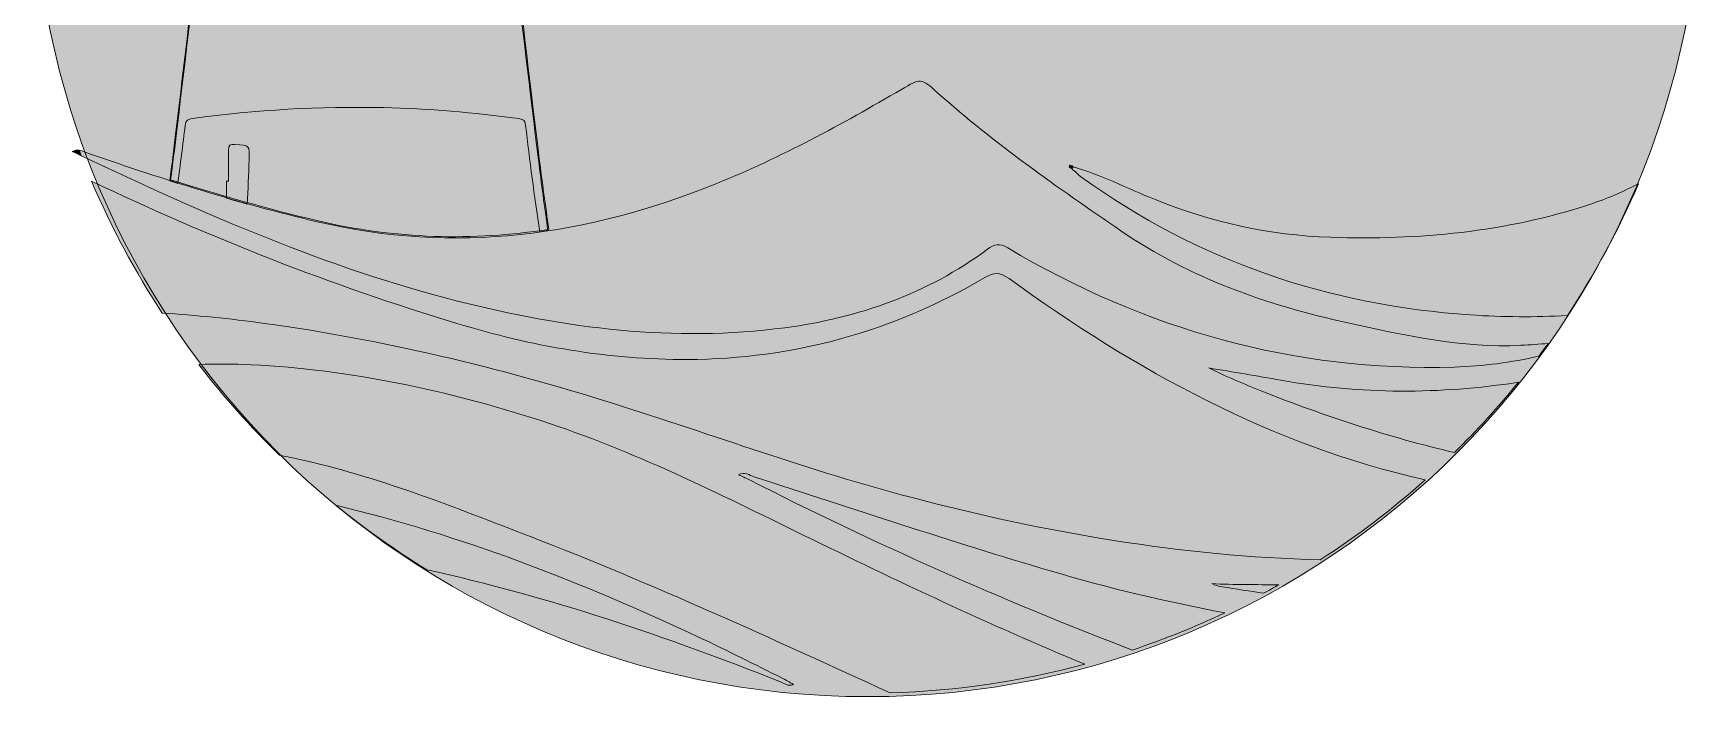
# Model space of a CAD drawing. Header units: inches. Extents: x 2.65 to 9.69, y -9.69 to -2.65.
# Drawn here: x 2.65 to 9.69, y -9.69 to -6.89 of the extents above; entities that cross this region are included whole.
import ezdxf

# ---------------------------------------------------------------- set-up
doc = ezdxf.new("R2010")
doc.units = ezdxf.units.IN
doc.header["$MEASUREMENT"] = 0
doc.layers.add('Layer 1', color=7, linetype='Continuous')

# ---------------------------------------------------------------- blocks, each defined once
blk = doc.blocks.new('block 2')
at = {"layer": 'Layer 1', "true_color": 0x2d7d8a}
h = blk.add_hatch(color=137, dxfattribs=at)
h.dxf.hatch_style = 2
edge = h.paths.add_edge_path()
edge.add_spline(control_points=[(5.8201, -8.1294), (6.1309, -8.0879), (6.4201, -7.9875), (6.6739, -7.7985), (6.7043, -7.7758), (6.725, -7.7721), (6.7595, -7.7926), (7.3401, -8.137), (7.9653, -8.315), (8.6434, -8.2954), (8.7645, -8.2919), (8.8833, -8.2765), (8.9998, -8.2489), (9.0129, -8.2314), (9.0258, -8.2136), (9.0386, -8.1959), (9.0004, -8.199), (8.9622, -8.2018), (8.924, -8.2037), (8.6751, -8.2158), (8.4346, -8.1626), (8.1938, -8.1093), (7.8523, -8.0338), (7.5273, -7.92), (7.2364, -7.7203), (6.9702, -7.5377), (6.705, -7.3539), (6.4638, -7.1382), (6.3943, -7.0761), (6.3926, -7.0765), (6.3111, -7.1243), (6.0595, -7.2717), (5.8041, -7.411), (5.5332, -7.5208), (4.9873, -7.742), (4.429, -7.82), (3.8479, -7.6825), (3.5217, -7.6054), (3.2031, -7.5052), (2.8871, -7.3953), (2.8736, -7.3906), (2.8601, -7.3824), (2.8441, -7.3808), (2.8471, -7.3885), (2.85, -7.3963), (2.853, -7.404), (3.3689, -7.6488), (3.8869, -7.8765), (4.4388, -8.0168), (4.8927, -8.1321), (5.3518, -8.1918), (5.8201, -8.1294)], knot_values=[0, 0, 0, 0, 1, 1, 1, 2, 2, 2, 3, 3, 3, 4, 4, 4, 5, 5, 5, 6, 6, 6, 7, 7, 7, 8, 8, 8, 9, 9, 9, 10, 10, 10, 11, 11, 11, 12, 12, 12, 13, 13, 13, 14, 14, 14, 15, 15, 15, 16, 16, 16, 17, 17, 17, 17], degree=3, periodic=1)
h = blk.add_hatch(color=137, dxfattribs=at)
h.dxf.hatch_style = 2
edge = h.paths.add_edge_path()
edge.add_spline(control_points=[(2.8149, -7.386), (2.8276, -7.392), (2.8403, -7.398), (2.853, -7.404), (2.85, -7.3963), (2.8471, -7.3885), (2.8441, -7.3808), (2.8353, -7.3799), (2.8257, -7.3809), (2.8149, -7.386)], knot_values=[0, 0, 0, 0, 1, 1, 1, 2, 2, 2, 3, 3, 3, 3], degree=3, periodic=1)
at = {"layer": 'Layer 1', "true_color": 0x51adb6}
h = blk.add_hatch(color=143, dxfattribs=at)
h.dxf.hatch_style = 2
edge = h.paths.add_edge_path()
edge.add_spline(control_points=[(7.0201, -7.4465), (7.0151, -7.4536), (7.0257, -7.4545), (7.0294, -7.4582), (7.0316, -7.4558), (7.0338, -7.4533), (7.0359, -7.4507), (7.0315, -7.4455), (7.0239, -7.4411), (7.0201, -7.4465)], knot_values=[0, 0, 0, 0, 1, 1, 1, 2, 2, 2, 3, 3, 3, 3], degree=3, periodic=1)
h = blk.add_hatch(color=143, dxfattribs=at)
h.dxf.hatch_style = 2
edge = h.paths.add_edge_path()
edge.add_spline(control_points=[(8.1208, -7.748), (7.8631, -7.7396), (7.6166, -7.6841), (7.3782, -7.5877), (7.2643, -7.5416), (7.1546, -7.4848), (7.036, -7.4507), (7.036, -7.4507), (7.0359, -7.4507), (7.0359, -7.4507), (7.0359, -7.4507), (7.0359, -7.4507), (7.0359, -7.4507), (7.0338, -7.4533), (7.0317, -7.4558), (7.0294, -7.4582), (7.0437, -7.4707), (7.057, -7.4845), (7.0723, -7.4955), (7.5622, -7.8485), (8.1123, -8.0347), (8.7116, -8.0756), (8.8478, -8.0849), (8.9839, -8.0853), (9.1198, -8.078), (9.2355, -7.903), (9.3361, -7.7171), (9.4198, -7.5221), (9.3534, -7.5563), (9.2847, -7.5861), (9.2129, -7.6097), (8.858, -7.7264), (8.4925, -7.7601), (8.1208, -7.748)], knot_values=[0, 0, 0, 0, 1, 1, 1, 2, 2, 2, 3, 3, 3, 4, 4, 4, 5, 5, 5, 6, 6, 6, 7, 7, 7, 8, 8, 8, 9, 9, 9, 10, 10, 10, 11, 11, 11, 11], degree=3, periodic=1)
h = blk.add_hatch(color=143, dxfattribs=at)
h.dxf.hatch_style = 2
edge = h.paths.add_edge_path()
edge.add_spline(control_points=[(7.0359, -7.4507), (7.0338, -7.4533), (7.0316, -7.4558), (7.0294, -7.4582), (7.0317, -7.4558), (7.0338, -7.4533), (7.0359, -7.4507), (7.0359, -7.4507), (7.0359, -7.4507), (7.0359, -7.4507)], knot_values=[0, 0, 0, 0, 1, 1, 1, 2, 2, 2, 3, 3, 3, 3], degree=3, periodic=1)
at = {"layer": 'Layer 1', "true_color": 0x348b9a}
h = blk.add_hatch(color=145, dxfattribs=at)
h.dxf.hatch_style = 2
edge = h.paths.add_edge_path()
edge.add_spline(control_points=[(6.6627, -7.9179), (6.2764, -8.146), (5.8579, -8.2612), (5.4096, -8.2635), (5.0776, -8.2651), (4.7539, -8.2079), (4.4371, -8.1117), (3.9081, -7.9511), (3.3948, -7.7496), (2.8963, -7.5112), (2.9791, -7.7062), (3.0791, -7.8922), (3.1941, -8.0675), (3.3367, -8.0768), (3.4801, -8.0912), (3.6242, -8.111), (4.1253, -8.18), (4.6148, -8.2973), (5.0966, -8.449), (5.5148, -8.5806), (5.9263, -8.7336), (6.3507, -8.8449), (6.9175, -8.9936), (7.4917, -9.0936), (8.0775, -9.1085), (8.2341, -9.0076), (8.3821, -8.8946), (8.5205, -8.7711), (7.8739, -8.6263), (7.3023, -8.3106), (6.7652, -7.9224), (6.7245, -7.893), (6.7013, -7.895), (6.6627, -7.9179)], knot_values=[0, 0, 0, 0, 1, 1, 1, 2, 2, 2, 3, 3, 3, 4, 4, 4, 5, 5, 5, 6, 6, 6, 7, 7, 7, 8, 8, 8, 9, 9, 9, 10, 10, 10, 11, 11, 11, 11], degree=3, periodic=1)
at = {"layer": 'Layer 1', "true_color": 0x2d7d8a}
h = blk.add_hatch(color=137, dxfattribs=at)
h.dxf.hatch_style = 2
edge = h.paths.add_edge_path()
edge.add_spline(control_points=[(4.7913, -8.5215), (4.3936, -8.3931), (3.9879, -8.3063), (3.5698, -8.2856), (3.4959, -8.2819), (3.422, -8.2819), (3.3483, -8.2845), (3.4525, -8.4201), (3.5664, -8.548), (3.6888, -8.6671), (3.7131, -8.6719), (3.7374, -8.6768), (3.7617, -8.6821), (4.1019, -8.7565), (4.4238, -8.8858), (4.747, -9.0107), (5.2616, -9.2095), (5.7621, -9.4407), (6.2636, -9.6696), (6.547, -9.6615), (6.8221, -9.62), (7.085, -9.5491), (6.6835, -9.3833), (6.2909, -9.1966), (5.9004, -9.0055), (5.5377, -8.828), (5.1773, -8.6462), (4.7913, -8.5215)], knot_values=[0, 0, 0, 0, 1, 1, 1, 2, 2, 2, 3, 3, 3, 4, 4, 4, 5, 5, 5, 6, 6, 6, 7, 7, 7, 8, 8, 8, 9, 9, 9, 9], degree=3, periodic=1)
at = {"layer": 'Layer 1', "true_color": 0x348b9a}
h = blk.add_hatch(color=145, dxfattribs=at)
h.dxf.hatch_style = 2
edge = h.paths.add_edge_path()
edge.add_spline(control_points=[(7.9115, -8.351), (7.8104, -8.3328), (7.709, -8.3163), (7.6077, -8.299), (7.6809, -8.3357), (7.7559, -8.3668), (7.8313, -8.3969), (8.0975, -8.5031), (8.3678, -8.5914), (8.6431, -8.6563), (8.7386, -8.5625), (8.8288, -8.4635), (8.9132, -8.3596), (8.5833, -8.41), (8.2498, -8.4115), (7.9115, -8.351)], knot_values=[0, 0, 0, 0, 1, 1, 1, 2, 2, 2, 3, 3, 3, 4, 4, 4, 5, 5, 5, 5], degree=3, periodic=1)
h = blk.add_hatch(color=145, dxfattribs=at)
h.dxf.hatch_style = 2
edge = h.paths.add_edge_path()
edge.add_spline(control_points=[(5.6908, -8.7584), (5.6703, -8.7518), (5.6494, -8.7355), (5.6241, -8.7498), (5.6393, -8.7567), (5.6536, -8.7626), (5.6673, -8.7696), (6.194, -9.0382), (6.7332, -9.2775), (7.2846, -9.4891), (7.4184, -9.4444), (7.5487, -9.3918), (7.6749, -9.3321), (7.4271, -9.2856), (7.1818, -9.2267), (6.9391, -9.1551), (6.5203, -9.0314), (6.1063, -8.8925), (5.6908, -8.7584)], knot_values=[0, 0, 0, 0, 1, 1, 1, 2, 2, 2, 3, 3, 3, 4, 4, 4, 5, 5, 5, 6, 6, 6, 6], degree=3, periodic=1)
h = blk.add_hatch(color=145, dxfattribs=at)
h.dxf.hatch_style = 2
edge = h.paths.add_edge_path()
edge.add_spline(control_points=[(5.857, -9.6345), (5.8389, -9.6245), (5.8243, -9.6156), (5.8091, -9.6081), (5.6926, -9.5504), (5.5769, -9.491), (5.4592, -9.4357), (4.9627, -9.2027), (4.4553, -9.0047), (3.9259, -8.8781), (4.0477, -8.9771), (4.1761, -9.0683), (4.3105, -9.1506), (4.8213, -9.2633), (5.3152, -9.43), (5.8008, -9.6232), (5.817, -9.6296), (5.832, -9.6446), (5.857, -9.6345)], knot_values=[0, 0, 0, 0, 1, 1, 1, 2, 2, 2, 3, 3, 3, 4, 4, 4, 5, 5, 5, 6, 6, 6, 6], degree=3, periodic=1)
at = {"layer": 'Layer 1', "true_color": 0x51adb6}
h = blk.add_hatch(color=143, dxfattribs=at)
h.dxf.hatch_style = 2
edge = h.paths.add_edge_path()
edge.add_spline(control_points=[(7.6644, -9.2228), (7.7225, -9.2314), (7.7806, -9.2403), (7.8386, -9.2494), (7.8603, -9.2377), (7.8818, -9.2258), (7.9032, -9.2137), (7.8088, -9.2132), (7.7143, -9.214), (7.6199, -9.2091), (7.6345, -9.2155), (7.6493, -9.2205), (7.6644, -9.2228)], knot_values=[0, 0, 0, 0, 1, 1, 1, 2, 2, 2, 3, 3, 3, 4, 4, 4, 4], degree=3, periodic=1)
at = {"layer": 'Layer 1', "lineweight": 0}
for points, knots in [([(5.8201, -8.1294), (6.1309, -8.0879), (6.4201, -7.9875), (6.6739, -7.7985), (6.7043, -7.7758), (6.725, -7.7721), (6.7595, -7.7926), (7.3401, -8.137), (7.9653, -8.315), (8.6434, -8.2954), (8.7645, -8.2919), (8.8833, -8.2765), (8.9998, -8.2489), (9.0129, -8.2314), (9.0258, -8.2136), (9.0386, -8.1959), (9.0004, -8.199), (8.9622, -8.2018), (8.924, -8.2037), (8.6751, -8.2158), (8.4346, -8.1626), (8.1938, -8.1093), (7.8523, -8.0338), (7.5273, -7.92), (7.2364, -7.7203), (6.9702, -7.5377), (6.705, -7.3539), (6.4638, -7.1382), (6.3943, -7.0761), (6.3926, -7.0765), (6.3111, -7.1243), (6.0595, -7.2717), (5.8041, -7.411), (5.5332, -7.5208), (4.9873, -7.742), (4.429, -7.82), (3.8479, -7.6825), (3.5217, -7.6054), (3.2031, -7.5052), (2.8871, -7.3953), (2.8736, -7.3906), (2.8601, -7.3824), (2.8441, -7.3808), (2.8471, -7.3885), (2.85, -7.3963), (2.853, -7.404), (3.3689, -7.6488), (3.8869, -7.8765), (4.4388, -8.0168), (4.8927, -8.1321), (5.3518, -8.1918), (5.8201, -8.1294)], [0, 0, 0, 0, 1, 1, 1, 2, 2, 2, 3, 3, 3, 4, 4, 4, 5, 5, 5, 6, 6, 6, 7, 7, 7, 8, 8, 8, 9, 9, 9, 10, 10, 10, 11, 11, 11, 12, 12, 12, 13, 13, 13, 14, 14, 14, 15, 15, 15, 16, 16, 16, 17, 17, 17, 17]), ([(2.8149, -7.386), (2.8276, -7.392), (2.8403, -7.398), (2.853, -7.404), (2.85, -7.3963), (2.8471, -7.3885), (2.8441, -7.3808), (2.8353, -7.3799), (2.8257, -7.3809), (2.8149, -7.386)], [0, 0, 0, 0, 1, 1, 1, 2, 2, 2, 3, 3, 3, 3]), ([(7.0201, -7.4465), (7.0151, -7.4536), (7.0257, -7.4545), (7.0294, -7.4582), (7.0316, -7.4558), (7.0338, -7.4533), (7.0359, -7.4507), (7.0315, -7.4455), (7.0239, -7.4411), (7.0201, -7.4465)], [0, 0, 0, 0, 1, 1, 1, 2, 2, 2, 3, 3, 3, 3]), ([(8.1208, -7.748), (7.8631, -7.7396), (7.6166, -7.6841), (7.3782, -7.5877), (7.2643, -7.5416), (7.1546, -7.4848), (7.036, -7.4507), (7.036, -7.4507), (7.0359, -7.4507), (7.0359, -7.4507), (7.0359, -7.4507), (7.0359, -7.4507), (7.0359, -7.4507), (7.0338, -7.4533), (7.0317, -7.4558), (7.0294, -7.4582), (7.0437, -7.4707), (7.057, -7.4845), (7.0723, -7.4955), (7.5622, -7.8485), (8.1123, -8.0347), (8.7116, -8.0756), (8.8478, -8.0849), (8.9839, -8.0853), (9.1198, -8.078), (9.2355, -7.903), (9.3361, -7.7171), (9.4198, -7.5221), (9.3534, -7.5563), (9.2847, -7.5861), (9.2129, -7.6097), (8.858, -7.7264), (8.4925, -7.7601), (8.1208, -7.748)], [0, 0, 0, 0, 1, 1, 1, 2, 2, 2, 3, 3, 3, 4, 4, 4, 5, 5, 5, 6, 6, 6, 7, 7, 7, 8, 8, 8, 9, 9, 9, 10, 10, 10, 11, 11, 11, 11]), ([(7.0359, -7.4507), (7.0338, -7.4533), (7.0316, -7.4558), (7.0294, -7.4582), (7.0317, -7.4558), (7.0338, -7.4533), (7.0359, -7.4507), (7.0359, -7.4507), (7.0359, -7.4507), (7.0359, -7.4507)], [0, 0, 0, 0, 1, 1, 1, 2, 2, 2, 3, 3, 3, 3]), ([(6.6627, -7.9179), (6.2764, -8.146), (5.8579, -8.2612), (5.4096, -8.2635), (5.0776, -8.2651), (4.7539, -8.2079), (4.4371, -8.1117), (3.9081, -7.9511), (3.3948, -7.7496), (2.8963, -7.5112), (2.9791, -7.7062), (3.0791, -7.8922), (3.1941, -8.0675), (3.3367, -8.0768), (3.4801, -8.0912), (3.6242, -8.111), (4.1253, -8.18), (4.6148, -8.2973), (5.0966, -8.449), (5.5148, -8.5806), (5.9263, -8.7336), (6.3507, -8.8449), (6.9175, -8.9936), (7.4917, -9.0936), (8.0775, -9.1085), (8.2341, -9.0076), (8.3821, -8.8946), (8.5205, -8.7711), (7.8739, -8.6263), (7.3023, -8.3106), (6.7652, -7.9224), (6.7245, -7.893), (6.7013, -7.895), (6.6627, -7.9179)], [0, 0, 0, 0, 1, 1, 1, 2, 2, 2, 3, 3, 3, 4, 4, 4, 5, 5, 5, 6, 6, 6, 7, 7, 7, 8, 8, 8, 9, 9, 9, 10, 10, 10, 11, 11, 11, 11]), ([(4.7913, -8.5215), (4.3936, -8.3931), (3.9879, -8.3063), (3.5698, -8.2856), (3.4959, -8.2819), (3.422, -8.2819), (3.3483, -8.2845), (3.4525, -8.4201), (3.5664, -8.548), (3.6888, -8.6671), (3.7131, -8.6719), (3.7374, -8.6768), (3.7617, -8.6821), (4.1019, -8.7565), (4.4238, -8.8858), (4.747, -9.0107), (5.2616, -9.2095), (5.7621, -9.4407), (6.2636, -9.6696), (6.547, -9.6615), (6.8221, -9.62), (7.085, -9.5491), (6.6835, -9.3833), (6.2909, -9.1966), (5.9004, -9.0055), (5.5377, -8.828), (5.1773, -8.6462), (4.7913, -8.5215)], [0, 0, 0, 0, 1, 1, 1, 2, 2, 2, 3, 3, 3, 4, 4, 4, 5, 5, 5, 6, 6, 6, 7, 7, 7, 8, 8, 8, 9, 9, 9, 9]), ([(7.9115, -8.351), (7.8104, -8.3328), (7.709, -8.3163), (7.6077, -8.299), (7.6809, -8.3357), (7.7559, -8.3668), (7.8313, -8.3969), (8.0975, -8.5031), (8.3678, -8.5914), (8.6431, -8.6563), (8.7386, -8.5625), (8.8288, -8.4635), (8.9132, -8.3596), (8.5833, -8.41), (8.2498, -8.4115), (7.9115, -8.351)], [0, 0, 0, 0, 1, 1, 1, 2, 2, 2, 3, 3, 3, 4, 4, 4, 5, 5, 5, 5]), ([(5.6908, -8.7584), (5.6703, -8.7518), (5.6494, -8.7355), (5.6241, -8.7498), (5.6393, -8.7567), (5.6536, -8.7626), (5.6673, -8.7696), (6.194, -9.0382), (6.7332, -9.2775), (7.2846, -9.4891), (7.4184, -9.4444), (7.5487, -9.3918), (7.6749, -9.3321), (7.4271, -9.2856), (7.1818, -9.2267), (6.9391, -9.1551), (6.5203, -9.0314), (6.1063, -8.8925), (5.6908, -8.7584)], [0, 0, 0, 0, 1, 1, 1, 2, 2, 2, 3, 3, 3, 4, 4, 4, 5, 5, 5, 6, 6, 6, 6]), ([(5.857, -9.6345), (5.8389, -9.6245), (5.8243, -9.6156), (5.8091, -9.6081), (5.6926, -9.5504), (5.5769, -9.491), (5.4592, -9.4357), (4.9627, -9.2027), (4.4553, -9.0047), (3.9259, -8.8781), (4.0477, -8.9771), (4.1761, -9.0683), (4.3105, -9.1506), (4.8213, -9.2633), (5.3152, -9.43), (5.8008, -9.6232), (5.817, -9.6296), (5.832, -9.6446), (5.857, -9.6345)], [0, 0, 0, 0, 1, 1, 1, 2, 2, 2, 3, 3, 3, 4, 4, 4, 5, 5, 5, 6, 6, 6, 6]), ([(7.6644, -9.2228), (7.7225, -9.2314), (7.7806, -9.2403), (7.8386, -9.2494), (7.8603, -9.2377), (7.8818, -9.2258), (7.9032, -9.2137), (7.8088, -9.2132), (7.7143, -9.214), (7.6199, -9.2091), (7.6345, -9.2155), (7.6493, -9.2205), (7.6644, -9.2228)], [0, 0, 0, 0, 1, 1, 1, 2, 2, 2, 3, 3, 3, 4, 4, 4, 4])]:
    blk.add_open_spline(points, degree=3, knots=knots, dxfattribs=at)
blk = doc.blocks.new('block 3')
at = {"layer": 'Layer 1', "true_color": 0xba3d47}
h = blk.add_hatch(color=15, dxfattribs=at)
h.dxf.hatch_style = 2
edge = h.paths.add_edge_path()
edge.add_spline(control_points=[(3.2909, -7.2762), (3.2935, -7.2542), (3.303, -7.2494), (3.3218, -7.2469), (3.5889, -7.2104), (3.8572, -7.1951), (4.1268, -7.2011), (4.3178, -7.2054), (4.5078, -7.2221), (4.6971, -7.2472), (4.7142, -7.2494), (4.7242, -7.2533), (4.7266, -7.2746), (4.7441, -7.4238), (4.7633, -7.573), (4.786, -7.7252), (4.7976, -7.7236), (4.8092, -7.7219), (4.8208, -7.7201), (4.8069, -7.6207), (4.793, -7.5213), (4.7808, -7.4217), (4.745, -7.131), (4.7102, -6.8401), (4.6766, -6.5491), (4.6455, -6.2809), (4.6169, -6.0124), (4.5865, -5.7441), (4.5523, -5.4427), (4.5173, -5.1413), (4.4824, -4.84), (4.4808, -4.8258), (4.483, -4.8148), (4.4923, -4.8027), (4.5252, -4.7597), (4.556, -4.7151), (4.5887, -4.6718), (4.5988, -4.6584), (4.6021, -4.6447), (4.6018, -4.6284), (4.6011, -4.5815), (4.5997, -4.5344), (4.6023, -4.4876), (4.6036, -4.4622), (4.5934, -4.4532), (4.5712, -4.448), (4.5419, -4.4411), (4.5132, -4.4318), (4.4843, -4.4236), (4.4831, -4.4226), (4.4818, -4.4218), (4.4804, -4.4212), (4.4804, -4.4212), (4.4795, -4.4219), (4.4795, -4.4219), (4.4788, -4.4223), (4.4781, -4.4228), (4.4781, -4.4228), (4.4781, -4.4228), (4.4754, -4.4224), (4.4754, -4.4224), (4.4709, -4.4223), (4.4665, -4.4218), (4.4622, -4.4211), (4.4491, -4.4191), (4.4366, -4.4149), (4.424, -4.411), (4.3696, -4.402), (4.3152, -4.3931), (4.2608, -4.3842), (4.2504, -4.3845), (4.24, -4.3843), (4.2297, -4.3832), (4.2194, -4.3822), (4.2092, -4.3805), (4.1991, -4.3779), (4.0722, -4.3702), (3.9452, -4.3698), (3.8183, -4.3781), (3.8034, -4.3838), (3.7878, -4.3838), (3.7723, -4.3839), (3.7671, -4.384), (3.7619, -4.384), (3.7568, -4.3843), (3.7568, -4.3843), (3.7568, -4.3843), (3.7568, -4.3843), (3.7024, -4.3931), (3.648, -4.4019), (3.5935, -4.4107), (3.5887, -4.4128), (3.5838, -4.4145), (3.5789, -4.416), (3.564, -4.4203), (3.5485, -4.4223), (3.5331, -4.4242), (3.5331, -4.4242), (3.5331, -4.4242), (3.5331, -4.4242), (3.5011, -4.4334), (3.4694, -4.4435), (3.437, -4.4512), (3.4208, -4.4551), (3.4152, -4.4618), (3.4156, -4.4787), (3.4167, -4.5308), (3.4161, -4.583), (3.4157, -4.6352), (3.4156, -4.6471), (3.4181, -4.6573), (3.4253, -4.6671), (3.4569, -4.7099), (3.4867, -4.754), (3.5197, -4.7956), (3.5335, -4.813), (3.5367, -4.829), (3.5339, -4.8499), (3.5235, -4.9295), (3.5141, -5.0092), (3.5051, -5.0889), (3.4786, -5.322), (3.4526, -5.5551), (3.4264, -5.7882), (3.3961, -6.0576), (3.3663, -6.327), (3.3353, -6.5963), (3.3079, -6.8355), (3.2794, -7.0746), (3.2508, -7.3137), (3.243, -7.3793), (3.2346, -7.4448), (3.226, -7.5103), (3.2373, -7.5139), (3.2487, -7.5175), (3.2601, -7.521), (3.2709, -7.4395), (3.2812, -7.3579), (3.2909, -7.2762)], knot_values=[0, 0, 0, 0, 1, 1, 1, 2, 2, 2, 3, 3, 3, 4, 4, 4, 5, 5, 5, 6, 6, 6, 7, 7, 7, 8, 8, 8, 9, 9, 9, 10, 10, 10, 11, 11, 11, 12, 12, 12, 13, 13, 13, 14, 14, 14, 15, 15, 15, 16, 16, 16, 17, 17, 17, 18, 18, 18, 19, 19, 19, 20, 20, 20, 21, 21, 21, 22, 22, 22, 23, 23, 23, 24, 24, 24, 25, 25, 25, 26, 26, 26, 27, 27, 27, 28, 28, 28, 29, 29, 29, 30, 30, 30, 31, 31, 31, 32, 32, 32, 33, 33, 33, 34, 34, 34, 35, 35, 35, 36, 36, 36, 37, 37, 37, 38, 38, 38, 39, 39, 39, 40, 40, 40, 41, 41, 41, 42, 42, 42, 43, 43, 43, 44, 44, 44, 45, 45, 45, 46, 46, 46, 46], degree=3, periodic=1)
edge = h.paths.add_edge_path()
edge.add_spline(control_points=[(3.4655, -4.6173), (3.4414, -4.6246), (3.4358, -4.6192), (3.4378, -4.5965), (3.4389, -4.5841), (3.4381, -4.5715), (3.4381, -4.5589), (3.4382, -4.4761), (3.4381, -4.4759), (3.5199, -4.4558), (3.6806, -4.4164), (3.8436, -4.3966), (4.0542, -4.3967), (4.1925, -4.397), (4.3726, -4.4209), (4.5497, -4.4691), (4.5716, -4.4751), (4.5805, -4.4832), (4.5787, -4.5069), (4.5765, -4.5369), (4.5783, -4.5673), (4.5794, -4.5975), (4.58, -4.6171), (4.5777, -4.6252), (4.5537, -4.618), (4.3523, -4.5574), (4.1461, -4.5337), (3.9361, -4.541), (3.7761, -4.5466), (3.6189, -4.5711), (3.4655, -4.6173)], knot_values=[0, 0, 0, 0, 1, 1, 1, 2, 2, 2, 3, 3, 3, 4, 4, 4, 5, 5, 5, 6, 6, 6, 7, 7, 7, 8, 8, 8, 9, 9, 9, 10, 10, 10, 10], degree=3, periodic=1)
edge = h.paths.add_edge_path()
edge.add_spline(control_points=[(3.4838, -5.5078), (3.5093, -5.2935), (3.5325, -5.0789), (3.5561, -4.8644), (3.5581, -4.8469), (3.5607, -4.8334), (3.5833, -4.8306), (3.7397, -4.8113), (3.8967, -4.8018), (4.0092, -4.7999), (4.1773, -4.8063), (4.3, -4.8146), (4.4224, -4.8289), (4.4516, -4.8323), (4.4595, -4.8441), (4.4624, -4.8709), (4.4864, -5.0917), (4.5111, -5.3124), (4.537, -5.533), (4.5404, -5.5622), (4.5311, -5.5651), (4.5058, -5.5617), (4.2946, -5.5331), (4.0823, -5.5201), (3.8693, -5.5209), (3.7504, -5.5214), (3.6315, -5.5246), (3.513, -5.5355), (3.491, -5.5376), (3.4803, -5.5375), (3.4838, -5.5078)], knot_values=[0, 0, 0, 0, 1, 1, 1, 2, 2, 2, 3, 3, 3, 4, 4, 4, 5, 5, 5, 6, 6, 6, 7, 7, 7, 8, 8, 8, 9, 9, 9, 10, 10, 10, 10], degree=3, periodic=1)
edge = h.paths.add_edge_path()
edge.add_spline(control_points=[(3.3592, -6.6816), (3.3825, -6.4639), (3.4061, -6.2463), (3.4286, -6.0285), (3.4307, -6.0081), (3.4363, -6.0011), (3.4577, -5.9991), (3.6053, -5.9853), (3.7531, -5.9786), (3.9013, -5.979), (4.1238, -5.9777), (4.345, -5.9953), (4.5654, -6.0249), (4.5898, -6.0282), (4.5902, -6.0423), (4.5919, -6.0585), (4.6073, -6.2015), (4.6224, -6.3446), (4.6378, -6.4876), (4.6455, -6.5601), (4.6529, -6.6327), (4.6621, -6.7051), (4.6651, -6.729), (4.6605, -6.7358), (4.6351, -6.732), (4.334, -6.6873), (4.0314, -6.6733), (3.7274, -6.6889), (3.617, -6.6945), (3.5068, -6.7034), (3.3972, -6.7178), (3.3544, -6.7234), (3.3546, -6.724), (3.3592, -6.6816)], knot_values=[0, 0, 0, 0, 1, 1, 1, 2, 2, 2, 3, 3, 3, 4, 4, 4, 5, 5, 5, 6, 6, 6, 7, 7, 7, 8, 8, 8, 9, 9, 9, 10, 10, 10, 11, 11, 11, 11], degree=3, periodic=1)
at = {"layer": 'Layer 1', "true_color": 0x253548}
h = blk.add_hatch(color=159, dxfattribs=at)
h.dxf.hatch_style = 2
edge = h.paths.add_edge_path()
edge.add_spline(control_points=[(3.5009, -7.356), (3.4806, -7.3546), (3.4729, -7.3585), (3.4736, -7.3801), (3.475, -7.4237), (3.474, -7.4674), (3.474, -7.5111), (3.4712, -7.5111), (3.4684, -7.5111), (3.4656, -7.5111), (3.4656, -7.5351), (3.4659, -7.5591), (3.4656, -7.5831), (3.4947, -7.5916), (3.5239, -7.5997), (3.5531, -7.6079), (3.5555, -7.546), (3.5586, -7.4842), (3.5609, -7.4223), (3.5632, -7.3596), (3.5627, -7.3605), (3.5009, -7.356)], knot_values=[0, 0, 0, 0, 1, 1, 1, 2, 2, 2, 3, 3, 3, 4, 4, 4, 5, 5, 5, 6, 6, 6, 7, 7, 7, 7], degree=3, periodic=1)
at = {"layer": 'Layer 1', "lineweight": 0}
for points, knots in [([(3.2909, -7.2762), (3.2935, -7.2542), (3.303, -7.2494), (3.3218, -7.2469), (3.5889, -7.2104), (3.8572, -7.1951), (4.1268, -7.2011), (4.3178, -7.2054), (4.5078, -7.2221), (4.6971, -7.2472), (4.7142, -7.2494), (4.7242, -7.2533), (4.7266, -7.2746), (4.7441, -7.4238), (4.7633, -7.573), (4.786, -7.7252), (4.7976, -7.7236), (4.8092, -7.7219), (4.8208, -7.7201), (4.8069, -7.6207), (4.793, -7.5213), (4.7808, -7.4217), (4.745, -7.131), (4.7102, -6.8401), (4.6766, -6.5491), (4.6455, -6.2809), (4.6169, -6.0124), (4.5865, -5.7441), (4.5523, -5.4427), (4.5173, -5.1413), (4.4824, -4.84), (4.4808, -4.8258), (4.483, -4.8148), (4.4923, -4.8027), (4.5252, -4.7597), (4.556, -4.7151), (4.5887, -4.6718), (4.5988, -4.6584), (4.6021, -4.6447), (4.6018, -4.6284), (4.6011, -4.5815), (4.5997, -4.5344), (4.6023, -4.4876), (4.6036, -4.4622), (4.5934, -4.4532), (4.5712, -4.448), (4.5419, -4.4411), (4.5132, -4.4318), (4.4843, -4.4236), (4.4831, -4.4226), (4.4818, -4.4218), (4.4804, -4.4212), (4.4804, -4.4212), (4.4795, -4.4219), (4.4795, -4.4219), (4.4788, -4.4223), (4.4781, -4.4228), (4.4781, -4.4228), (4.4781, -4.4228), (4.4754, -4.4224), (4.4754, -4.4224), (4.4709, -4.4223), (4.4665, -4.4218), (4.4622, -4.4211), (4.4491, -4.4191), (4.4366, -4.4149), (4.424, -4.411), (4.3696, -4.402), (4.3152, -4.3931), (4.2608, -4.3842), (4.2504, -4.3845), (4.24, -4.3843), (4.2297, -4.3832), (4.2194, -4.3822), (4.2092, -4.3805), (4.1991, -4.3779), (4.0722, -4.3702), (3.9452, -4.3698), (3.8183, -4.3781), (3.8034, -4.3838), (3.7878, -4.3838), (3.7723, -4.3839), (3.7671, -4.384), (3.7619, -4.384), (3.7568, -4.3843), (3.7568, -4.3843), (3.7568, -4.3843), (3.7568, -4.3843), (3.7024, -4.3931), (3.648, -4.4019), (3.5935, -4.4107), (3.5887, -4.4128), (3.5838, -4.4145), (3.5789, -4.416), (3.564, -4.4203), (3.5485, -4.4223), (3.5331, -4.4242), (3.5331, -4.4242), (3.5331, -4.4242), (3.5331, -4.4242), (3.5011, -4.4334), (3.4694, -4.4435), (3.437, -4.4512), (3.4208, -4.4551), (3.4152, -4.4618), (3.4156, -4.4787), (3.4167, -4.5308), (3.4161, -4.583), (3.4157, -4.6352), (3.4156, -4.6471), (3.4181, -4.6573), (3.4253, -4.6671), (3.4569, -4.7099), (3.4867, -4.754), (3.5197, -4.7956), (3.5335, -4.813), (3.5367, -4.829), (3.5339, -4.8499), (3.5235, -4.9295), (3.5141, -5.0092), (3.5051, -5.0889), (3.4786, -5.322), (3.4526, -5.5551), (3.4264, -5.7882), (3.3961, -6.0576), (3.3663, -6.327), (3.3353, -6.5963), (3.3079, -6.8355), (3.2794, -7.0746), (3.2508, -7.3137), (3.243, -7.3793), (3.2346, -7.4448), (3.226, -7.5103), (3.2373, -7.5139), (3.2487, -7.5175), (3.2601, -7.521), (3.2709, -7.4395), (3.2812, -7.3579), (3.2909, -7.2762)], [0, 0, 0, 0, 1, 1, 1, 2, 2, 2, 3, 3, 3, 4, 4, 4, 5, 5, 5, 6, 6, 6, 7, 7, 7, 8, 8, 8, 9, 9, 9, 10, 10, 10, 11, 11, 11, 12, 12, 12, 13, 13, 13, 14, 14, 14, 15, 15, 15, 16, 16, 16, 17, 17, 17, 18, 18, 18, 19, 19, 19, 20, 20, 20, 21, 21, 21, 22, 22, 22, 23, 23, 23, 24, 24, 24, 25, 25, 25, 26, 26, 26, 27, 27, 27, 28, 28, 28, 29, 29, 29, 30, 30, 30, 31, 31, 31, 32, 32, 32, 33, 33, 33, 34, 34, 34, 35, 35, 35, 36, 36, 36, 37, 37, 37, 38, 38, 38, 39, 39, 39, 40, 40, 40, 41, 41, 41, 42, 42, 42, 43, 43, 43, 44, 44, 44, 45, 45, 45, 46, 46, 46, 46]), ([(3.5009, -7.356), (3.4806, -7.3546), (3.4729, -7.3585), (3.4736, -7.3801), (3.475, -7.4237), (3.474, -7.4674), (3.474, -7.5111), (3.4712, -7.5111), (3.4684, -7.5111), (3.4656, -7.5111), (3.4656, -7.5351), (3.4659, -7.5591), (3.4656, -7.5831), (3.4947, -7.5916), (3.5239, -7.5997), (3.5531, -7.6079), (3.5555, -7.546), (3.5586, -7.4842), (3.5609, -7.4223), (3.5632, -7.3596), (3.5627, -7.3605), (3.5009, -7.356)], [0, 0, 0, 0, 1, 1, 1, 2, 2, 2, 3, 3, 3, 4, 4, 4, 5, 5, 5, 6, 6, 6, 7, 7, 7, 7])]:
    blk.add_open_spline(points, degree=3, knots=knots, dxfattribs=at)

msp = doc.modelspace()

# ---------------------------------------------------------------- hatches: boundary and pattern name
at = {"layer": 'Layer 1', "true_color": 0xd2ebe3}
h = msp.add_hatch(color=254, dxfattribs=at)
h.dxf.hatch_style = 2
edge = h.paths.add_edge_path()
edge.add_spline(control_points=[(9.6858, -6.1683), (9.6858, -8.111), (8.111, -9.6858), (6.1684, -9.6858), (4.2257, -9.6858), (2.6509, -8.111), (2.6509, -6.1683), (2.6509, -4.2257), (4.2257, -2.6508), (6.1684, -2.6508), (8.111, -2.6508), (9.6858, -4.2257), (9.6858, -6.1683)], knot_values=[0, 0, 0, 0, 1, 1, 1, 2, 2, 2, 3, 3, 3, 4, 4, 4, 4], degree=3, periodic=1)

# ---------------------------------------------------------------- linework, layer by layer
at = {"layer": 'Layer 1', "lineweight": 0}
for points, knots in [([(9.6858, -6.1683), (9.6858, -8.111), (8.111, -9.6858), (6.1684, -9.6858), (4.2257, -9.6858), (2.6509, -8.111), (2.6509, -6.1683), (2.6509, -4.2257), (4.2257, -2.6508), (6.1684, -2.6508), (8.111, -2.6508), (9.6858, -4.2257), (9.6858, -6.1683)], [0, 0, 0, 0, 1, 1, 1, 2, 2, 2, 3, 3, 3, 4, 4, 4, 4]), ([(4.8245, -7.7148), (4.8106, -7.6154), (4.7967, -7.516), (4.7844, -7.4164), (4.7487, -7.1256), (4.7139, -6.8348), (4.6802, -6.5438), (4.6492, -6.2756), (4.6206, -6.0071), (4.5902, -5.7388), (4.556, -5.4374), (4.521, -5.136), (4.4861, -4.8347), (4.4844, -4.8204), (4.4867, -4.8094), (4.4959, -4.7974), (4.5289, -4.7544), (4.5597, -4.7097), (4.5924, -4.6665), (4.6025, -4.653), (4.6057, -4.6394), (4.6055, -4.6231), (4.6047, -4.5762), (4.6034, -4.5291), (4.6059, -4.4823), (4.6073, -4.4569), (4.597, -4.4479), (4.5749, -4.4427), (4.5456, -4.4358), (4.5169, -4.4265), (4.4879, -4.4183), (4.4879, -4.4182), (4.4879, -4.4182), (4.4878, -4.4182), (4.4879, -4.4182), (4.4879, -4.4182), (4.4879, -4.4183), (4.4881, -4.2596), (4.4879, -4.101), (4.4887, -3.9424), (4.4889, -3.919), (4.4774, -3.8872), (4.4948, -3.8745), (4.5096, -3.8638), (4.5373, -3.8828), (4.5593, -3.8886), (4.5603, -3.8889), (4.5613, -3.8892), (4.5623, -3.8896), (4.5774, -3.8956), (4.5824, -3.8903), (4.5819, -3.8744), (4.5809, -3.8411), (4.5802, -3.8076), (4.5816, -3.7743), (4.5823, -3.7559), (4.5766, -3.7437), (4.5628, -3.7314), (4.3982, -3.5853), (4.2342, -3.4384), (4.0696, -3.2923), (4.0552, -3.2795), (4.0473, -3.2674), (4.0481, -3.2473), (4.0494, -3.2156), (4.0355, -3.1996), (4.0109, -3.2014), (3.9829, -3.2034), (3.9742, -3.222), (3.9763, -3.2471), (3.9778, -3.2652), (3.9716, -3.2777), (3.9576, -3.2901), (3.8076, -3.4229), (3.6604, -3.5589), (3.5079, -3.6886), (3.4585, -3.7306), (3.4359, -3.7729), (3.4419, -3.8369), (3.4471, -3.893), (3.4431, -3.8933), (3.4984, -3.8785), (3.5356, -3.8685), (3.5355, -3.8685), (3.5356, -3.9088), (3.5359, -4.0788), (3.5364, -4.2489), (3.5368, -4.4189), (3.5419, -4.4182), (3.5471, -4.4176), (3.5522, -4.4168), (3.5471, -4.4176), (3.5419, -4.4182), (3.5368, -4.4189), (3.5048, -4.428), (3.473, -4.4382), (3.4407, -4.4459), (3.4245, -4.4498), (3.4189, -4.4565), (3.4192, -4.4734), (3.4203, -4.5255), (3.4198, -4.5777), (3.4194, -4.6299), (3.4193, -4.6418), (3.4217, -4.652), (3.429, -4.6618), (3.4606, -4.7046), (3.4904, -4.7487), (3.5234, -4.7903), (3.5372, -4.8077), (3.5404, -4.8236), (3.5376, -4.8446), (3.5271, -4.9241), (3.5178, -5.0039), (3.5087, -5.0836), (3.4823, -5.3167), (3.4562, -5.5498), (3.43, -5.7829), (3.3997, -6.0523), (3.3699, -6.3217), (3.339, -6.591), (3.3115, -6.8302), (3.2831, -7.0693), (3.2545, -7.3084), (3.2467, -7.374), (3.2382, -7.4395), (3.2296, -7.505), (3.4327, -7.5694), (3.6376, -7.6281), (3.8456, -7.6773), (4.1787, -7.7561), (4.5044, -7.764), (4.8245, -7.7148)], [0, 0, 0, 0, 1, 1, 1, 2, 2, 2, 3, 3, 3, 4, 4, 4, 5, 5, 5, 6, 6, 6, 7, 7, 7, 8, 8, 8, 9, 9, 9, 10, 10, 10, 11, 11, 11, 12, 12, 12, 13, 13, 13, 14, 14, 14, 15, 15, 15, 16, 16, 16, 17, 17, 17, 18, 18, 18, 19, 19, 19, 20, 20, 20, 21, 21, 21, 22, 22, 22, 23, 23, 23, 24, 24, 24, 25, 25, 25, 26, 26, 26, 27, 27, 27, 28, 28, 28, 29, 29, 29, 30, 30, 30, 31, 31, 31, 32, 32, 32, 33, 33, 33, 34, 34, 34, 35, 35, 35, 36, 36, 36, 37, 37, 37, 38, 38, 38, 39, 39, 39, 40, 40, 40, 41, 41, 41, 42, 42, 42, 43, 43, 43, 44, 44, 44, 44])]:
    msp.add_open_spline(points, degree=3, knots=knots, dxfattribs=at)

# ---------------------------------------------------------------- block references
at = {"layer": 'Layer 1'}
for name in ['block 3', 'block 2']:
    msp.add_blockref(name, (0, 0), dxfattribs=at)

doc.saveas('drawing.dxf')
